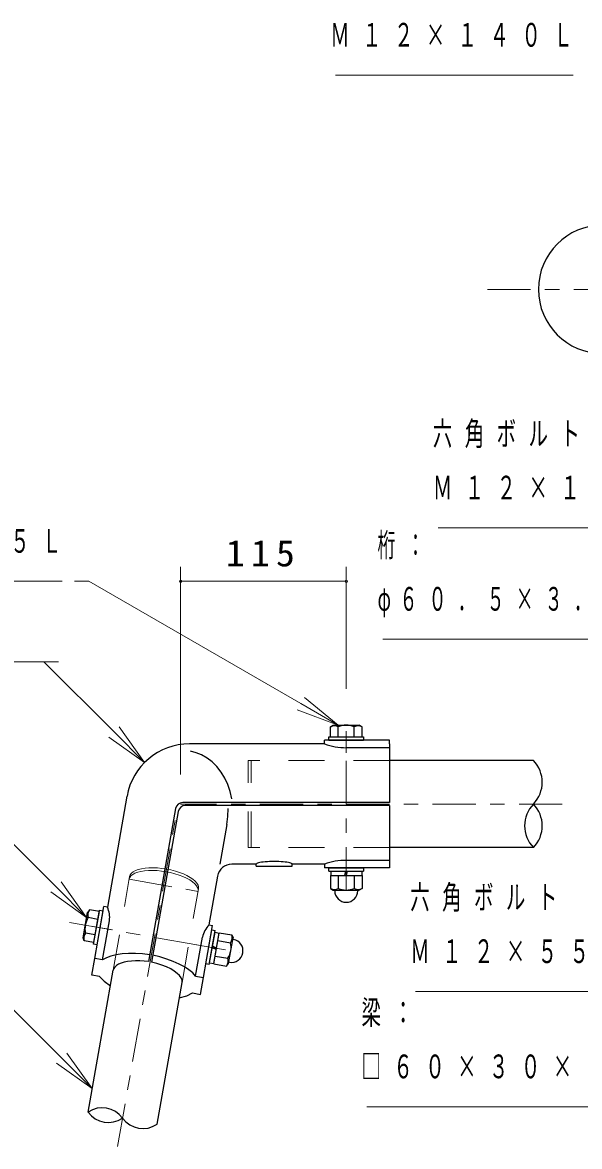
# Model space of a CAD drawing. Units: millimetres on the paper, with parts at other scales. Extents: x 200 to 813, y 141 to 438.
# Drawn here: x 454 to 492.7, y 291.1 to 369.2 of the extents above; entities that cross this region are included whole.
import ezdxf

# ---------------------------------------------------------------- set-up
doc = ezdxf.new("R2010")
doc.units = ezdxf.units.MM
doc.linetypes.add('USER1', pattern=[4.5, 2.5, -2])
doc.linetypes.add('USER2', pattern=[6, 3, -1, 1, -1])
doc.layers.add('線', color=2, linetype='Continuous', lineweight=25)
doc.layers.add('補助', color=2, linetype='Continuous', lineweight=13)
doc.styles.add('ＭＳ ゴシック', font='')
doc.styles.get('ＭＳ ゴシック').set_extended_font_data('MS Gothic')

# ---------------------------------------------------------------- blocks, each defined once
blk = doc.blocks.new('dimension_origin')
at = {"color": 0, "linetype": 'Continuous', "lineweight": -2}
blk.add_circle((0, 0), 1.25, dxfattribs=at)

msp = doc.modelspace()

# ---------------------------------------------------------------- linework, layer by layer
at = {"layer": '線', "color": 1, "linetype": 'USER2', "lineweight": 13}
for p, q in [((486.291, 350.629), (539.291, 350.629)), ((476.491, 308.883), (476.491, 320.883)), ((476.491, 319.933), (476.491, 318.433)), ((460.613, 291.094), (464.775, 314.696)), ((491.491, 314.883), (464.991, 314.883)), ((476.491, 309.833), (476.491, 311.333)), ((461.419, 309.658), (466.205, 308.814)), ((457.265, 306.661), (469.083, 304.577)), ((458.788, 306.398), (460.265, 306.138)), ((467.562, 304.851), (466.085, 305.111))]:
    msp.add_line(p, q, dxfattribs=at)
at = {"layer": '線'}
for p, q in [((475.394, 320.244), (475.591, 320.358)), ((475.394, 319.558), (475.394, 320.244)), ((475.591, 320.358), (477.391, 320.358)), ((475.943, 319.558), (475.943, 320.244)), ((477.04, 319.558), (477.04, 320.244)), ((477.588, 320.244), (477.391, 320.358)), ((477.588, 319.558), (477.588, 320.244)), ((475.291, 319.558), (477.691, 319.558)), ((475.291, 319.308), (475.291, 319.558)), ((475.394, 319.558), (477.588, 319.558)), ((477.691, 319.558), (477.691, 319.308)), ((475.291, 319.308), (477.691, 319.308)), ((479.489, 318.794), (476.491, 318.794)), ((479.491, 314.983), (465.138, 314.983)), ((479.491, 314.783), (465.316, 314.783)), ((464.646, 314.57), (462.772, 303.942)), ((464.824, 314.37), (462.979, 303.905)), ((468.191, 313.457), (467.707, 310.708)), ((479.489, 310.971), (476.491, 310.971)), ((475.291, 310.458), (477.691, 310.458)), ((475.291, 310.208), (475.291, 310.458)), ((475.291, 310.208), (477.691, 310.208)), ((475.416, 310.208), (477.566, 310.208)), ((475.416, 310.208), (475.416, 309.908)), ((476.394, 309.908), (476.475, 310.208)), ((476.508, 309.908), (476.588, 310.208)), ((477.566, 310.208), (477.566, 309.908)), ((477.691, 310.458), (477.691, 310.208)), ((475.394, 309.908), (477.588, 309.908)), ((475.394, 309.908), (475.394, 309.022)), ((475.416, 309.908), (477.566, 309.908)), ((475.943, 309.908), (475.943, 309.022)), ((477.04, 309.908), (477.04, 309.022)), ((477.588, 309.908), (477.588, 309.022)), ((475.394, 309.022), (475.591, 308.908)), ((475.591, 308.908), (477.391, 308.908)), ((475.691, 308.858), (475.691, 308.908)), ((477.291, 308.858), (477.291, 308.908)), ((477.588, 309.022), (477.391, 308.908)), ((458.213, 305.586), (458.525, 307.358)), ((458.672, 307.532), (458.525, 307.358)), ((459.252, 306.873), (458.576, 306.992)), ((459.348, 307.413), (458.672, 307.532)), ((458.949, 305.151), (459.365, 307.515)), ((458.967, 305.253), (459.348, 307.413)), ((459.195, 305.108), (459.612, 307.471)), ((459.365, 307.515), (459.612, 307.471)), ((459.573, 304.065), (460.052, 306.778)), ((466.738, 303.778), (467.155, 306.141)), ((466.985, 303.734), (467.401, 306.098)), ((467.155, 306.141), (467.401, 306.098)), ((458.291, 305.372), (458.213, 305.586)), ((458.967, 305.253), (458.291, 305.372)), ((459.062, 305.793), (458.386, 305.912)), ((466.026, 302.927), (466.505, 305.64)), ((467.006, 303.857), (467.38, 305.975)), ((467.298, 303.784), (467.679, 305.944)), ((467.302, 303.805), (467.675, 305.923)), ((467.38, 305.975), (467.675, 305.923)), ((467.584, 305.404), (468.457, 305.25)), ((467.679, 305.944), (468.552, 305.79)), ((468.317, 303.804), (468.63, 305.577)), ((468.552, 305.79), (468.63, 305.577)), ((468.661, 305.469), (468.612, 305.478)), ((459.195, 305.108), (458.949, 305.151)), ((467.472, 304.768), (467.19, 304.899)), ((467.491, 304.88), (467.21, 305.012)), ((466.985, 303.734), (466.738, 303.778)), ((467.006, 303.857), (467.302, 303.805)), ((467.298, 303.784), (468.171, 303.63)), ((467.393, 304.324), (468.266, 304.17)), ((468.171, 303.63), (468.317, 303.804)), ((468.384, 303.894), (468.334, 303.902))]:
    msp.add_line(p, q, dxfattribs=at)
at = {"layer": '線', "color": 7}
for p, q in [((474.993, 319.058), (465.601, 319.058)), ((479.491, 319.308), (474.991, 319.308)), ((474.991, 319.058), (474.991, 319.308)), ((479.491, 319.058), (479.491, 319.308)), ((479.491, 319.058), (479.491, 314.983)), ((489.491, 317.908), (479.491, 317.908)), ((461.267, 315.422), (459.91, 307.723)), ((479.491, 314.783), (479.491, 310.708)), ((489.491, 311.858), (479.491, 311.858)), ((470.241, 310.708), (468.546, 310.708)), ((470.241, 310.558), (470.241, 310.708)), ((470.241, 310.558), (472.741, 310.558)), ((472.741, 310.558), (472.741, 310.708)), ((474.993, 310.708), (472.741, 310.708)), ((474.991, 310.708), (474.991, 310.458)), ((479.491, 310.458), (474.991, 310.458)), ((479.491, 310.708), (479.491, 310.458)), ((467.561, 309.882), (466.961, 306.48)), ((459.028, 304.161), (459.664, 307.767)), ((459.91, 307.723), (459.664, 307.767)), ((458.576, 306.992), (458.464, 307.012)), ((466.572, 302.831), (467.207, 306.437)), ((466.961, 306.48), (467.207, 306.437)), ((458.386, 305.912), (458.274, 305.932)), ((458.822, 302.992), (459.028, 304.161)), ((459.573, 304.065), (459.028, 304.161)), ((458.567, 293.485), (460.304, 303.333)), ((459.367, 302.896), (458.822, 302.992)), ((466.026, 302.927), (466.572, 302.831)), ((463.353, 292.641), (465.09, 302.489)), ((466.365, 301.662), (466.572, 302.831)), ((465.82, 301.758), (466.365, 301.662))]:
    msp.add_line(p, q, dxfattribs=at)
at = {"layer": '線', "color": 4, "linetype": 'USER1', "lineweight": 13}
for p, q in [((479.491, 317.908), (469.691, 317.908)), ((469.691, 311.858), (469.691, 317.908)), ((469.891, 311.858), (469.891, 317.908)), ((479.491, 311.858), (469.691, 311.858)), ((460.304, 303.333), (461.451, 309.839)), ((465.09, 302.489), (466.237, 308.995))]:
    msp.add_line(p, q, dxfattribs=at)
at = {"layer": '線'}
for points in [[(468.553, 315.233), (468.431, 315.746), (468.262, 316.234), (468.05, 316.689), (467.798, 317.105), (467.508, 317.479), (467.183, 317.804), (466.829, 318.077), (466.45, 318.295), (466.07, 318.447), (465.677, 318.545)], [(468.191, 313.457), (468.265, 314.019), (468.289, 314.583)], [(472.741, 310.708), (472.731, 310.732), (472.699, 310.755), (472.646, 310.777), (472.574, 310.799), (472.483, 310.818), (472.375, 310.836), (472.252, 310.852), (472.116, 310.865), (471.97, 310.875), (471.815, 310.883), (471.654, 310.888), (471.491, 310.889), (471.328, 310.888), (471.168, 310.883), (471.013, 310.875), (470.866, 310.865), (470.73, 310.852), (470.607, 310.836), (470.5, 310.818), (470.409, 310.799), (470.336, 310.777), (470.284, 310.755), (470.252, 310.732), (470.241, 310.708)]]:
    msp.add_lwpolyline(points, dxfattribs=at)
at = {"layer": '線', "color": 4, "linetype": 'USER1', "lineweight": 13}
for points in [[(466.205, 308.814), (466.206, 308.942), (466.167, 309.074), (466.087, 309.209), (465.968, 309.344), (465.812, 309.478), (465.622, 309.608), (465.401, 309.731), (465.153, 309.846), (464.882, 309.95), (464.593, 310.042), (464.29, 310.12), (463.979, 310.184), (463.665, 310.23), (463.354, 310.26), (463.05, 310.273), (462.76, 310.268), (462.488, 310.245), (462.238, 310.204), (462.015, 310.148), (461.823, 310.075), (461.665, 309.989), (461.544, 309.889), (461.461, 309.778), (461.419, 309.658)], [(466.237, 308.995), (466.238, 309.122), (466.199, 309.255), (466.119, 309.39), (466, 309.525), (465.844, 309.659), (465.654, 309.789), (465.433, 309.912), (465.185, 310.026), (464.914, 310.131), (464.625, 310.223), (464.322, 310.301), (464.011, 310.364), (463.697, 310.411), (463.386, 310.441), (463.082, 310.454), (462.792, 310.448), (462.519, 310.426), (462.27, 310.385), (462.047, 310.329), (461.855, 310.256), (461.697, 310.169), (461.575, 310.07), (461.493, 309.959), (461.451, 309.839)]]:
    msp.add_lwpolyline(points, dxfattribs=at)
at = {"layer": '線', "color": 7}
for points in [[(462.855, 304.416), (462.35, 304.474), (461.855, 304.502), (461.379, 304.5), (460.931, 304.469), (460.519, 304.408), (460.152, 304.319), (459.834, 304.204), (459.573, 304.065)], [(462.772, 303.942), (462.458, 303.974), (462.15, 303.99), (461.854, 303.99), (461.574, 303.973), (461.312, 303.941), (461.075, 303.893), (460.864, 303.83), (460.683, 303.753), (460.534, 303.663), (460.42, 303.562), (460.344, 303.452), (460.304, 303.333)], [(465.09, 302.489), (465.088, 302.641), (465.032, 302.8), (464.923, 302.961), (464.763, 303.122), (464.554, 303.28), (464.303, 303.431), (464.013, 303.572), (463.691, 303.699), (463.344, 303.811), (462.979, 303.905)], [(466.026, 302.927), (465.829, 303.147), (465.57, 303.364), (465.254, 303.573), (464.888, 303.771), (464.478, 303.954), (464.032, 304.118), (463.557, 304.261), (463.062, 304.38)], [(459.367, 302.896), (459.678, 302.574), (460.115, 302.264)], [(464.901, 301.42), (465.418, 301.562), (465.82, 301.758)]]:
    msp.add_lwpolyline(points, dxfattribs=at)
for centre, radius, end in [((494.291, 350.629), 4.455, 270), ((465.601, 314.658), 4.4, 170), ((468.546, 309.708), 1, 170)]:
    msp.add_arc(centre, radius, 90, end, dxfattribs=at)
at = {"layer": '線'}
for centre, radius, start, end in [((475.669, 319.769), 0.548, 60.00001, 119.99999), ((476.491, 318.978), 1.38, 66.57346, 113.42654), ((477.314, 319.769), 0.548, 60.00001, 119.99999), ((476.497, 323.226), 4.432, 250.14052, 269.92721), ((487.921, 316.395), 2.18, 316.07099, 43.92901), ((465.138, 314.483), 0.5, 90, 170), ((465.316, 314.283), 0.5, 90, 170), ((491.061, 313.37), 2.18, 136.07099, 223.92901), ((487.921, 313.37), 2.18, 316.07099, 43.92901), ((476.497, 306.539), 4.432, 90.07279, 109.85948), ((475.669, 309.497), 0.548, 240.00001, 299.99999), ((476.491, 308.858), 0.8, 180, 0), ((476.491, 310.287), 1.38, 246.57346, 293.42654), ((477.314, 309.497), 0.548, 240.00001, 299.99999), ((458.317, 307.001), 1.749, 352.67942, 24.38988), ((459.728, 306.232), 1.38, 146.57346, 193.42654), ((459.092, 307.18), 0.548, 140.00001, 199.99999), ((468.211, 305.256), 1.749, 135.61012, 167.32058), ((458.806, 305.559), 0.548, 140.00001, 199.99999), ((468.523, 304.682), 0.8, 260, 80), ((468.036, 305.603), 0.548, 320.00001, 19.99999), ((467.115, 304.93), 1.38, 326.57346, 13.42654), ((467.751, 303.982), 0.548, 320.00001, 19.99999), ((459.545, 292.032), 1.751, 36.07233, 123.92767), ((459.983, 294.516), 1.751, 216.07233, 303.92767), ((462.376, 294.094), 1.751, 216.07233, 303.92767)]:
    msp.add_arc(centre, radius, start, end, dxfattribs=at)
at = {"layer": '補助'}
for p, q in [((475.753, 365.509), (492.258, 365.509)), ((482.881, 334.062), (499.386, 334.062)), ((464.991, 316.933), (464.991, 331.358)), ((476.491, 322.883), (476.491, 331.358)), ((440.251, 330.358), (456.756, 330.358)), ((458.622, 330.358), (457.622, 330.358)), ((473.345, 321.858), (458.622, 330.358)), ((464.991, 330.358), (476.491, 330.358)), ((479.041, 326.333), (495.437, 326.333)), ((447.051, 324.758), (456.504, 324.758)), ((455.501, 324.758), (454.501, 324.758)), ((460.368, 319.89), (455.501, 324.758)), ((475.943, 320.358), (473.345, 321.858)), ((473.595, 322.291), (475.943, 320.358)), ((473.095, 321.425), (475.943, 320.358)), ((460.722, 320.244), (462.489, 317.769)), ((460.014, 319.537), (462.489, 317.769)), ((462.489, 317.769), (460.368, 319.89)), ((456.343, 309.133), (451.461, 314.015)), ((456.697, 309.487), (458.464, 307.012)), ((455.99, 308.78), (458.464, 307.012)), ((458.464, 307.012), (456.343, 309.133)), ((456.733, 297.235), (451.56, 302.408)), ((481.311, 301.858), (496.146, 301.858)), ((457.086, 297.588), (458.854, 295.113)), ((456.379, 296.881), (458.854, 295.113)), ((458.854, 295.113), (456.733, 297.235)), ((477.927, 293.858), (496.974, 293.858))]:
    msp.add_line(p, q, dxfattribs=at)

# ---------------------------------------------------------------- block references
at = {"layer": '補助', "xscale": 0.0667, "yscale": 0.0667}
msp.add_blockref('dimension_origin', (464.991, 330.358), dxfattribs=at)
at = {"layer": '補助', "xscale": 0.0667, "yscale": 0.0667, "rotation": 180}
msp.add_blockref('dimension_origin', (476.491, 330.358), dxfattribs=at)

# ---------------------------------------------------------------- texts
at = {"layer": '補助', "style": 'ＭＳ ゴシック'}
for s, insert, char_height, attachment_point in [('\\T1.64;\\W0.6;Ｍ１２×１４０Ｌ', (475.378, 369.134), 1.65, 1), ('\\T1.64;\\W0.6;六角ボルト：', (482.506, 341.437), 1.65, 1), ('\\T1.64;\\W0.6;Ｍ１２×１１０Ｌ', (482.506, 337.687), 1.65, 1), ('\\T1.64;\\W0.6;Ｍ１２×１０５Ｌ', (439.876, 333.983), 1.65, 1), ('\\T1.63;\\W0.55;桁：', (478.666, 333.708), 1.65, 1), ('\\T1.33;\\W1.05;115', (470.741, 331.358), 1.833, 8), ('\\T1.63;\\W0.55;φ６０．５×３．８', (478.666, 329.958), 1.65, 1), ('\\T1.64;\\W0.6;六角ボルト', (480.936, 309.233), 1.65, 1), ('\\T1.64;\\W0.6;Ｍ１２×５５Ｌ', (480.936, 305.483), 1.65, 1), ('\\T1.64;\\W0.6;梁：', (477.552, 301.233), 1.65, 1), ('\\T1.64;\\W0.6;□６０×３０×３．２', (477.552, 297.483), 1.65, 1)]:
    msp.add_mtext(s, dxfattribs=dict(at, insert=insert, char_height=char_height, attachment_point=attachment_point))

doc.saveas('drawing.dxf')
